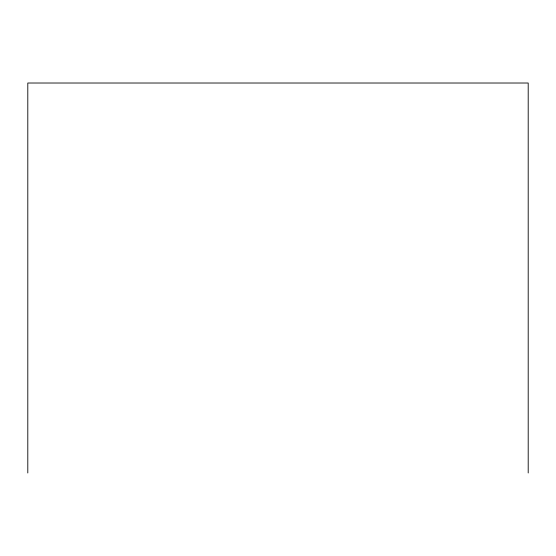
<?xml version="1.0" encoding="UTF-8"?>
<svg xmlns="http://www.w3.org/2000/svg" width="556" height="556" viewBox="0 0 556 556"><rect width="100%" height="100%" fill="white"/><g stroke="black" fill="none" stroke-linecap="round" stroke-linejoin="round"><path stroke-width="0.83" d="M528.2 472.982L528.2 83.018L27.8 83.018L27.8 472.982"/></g></svg>
